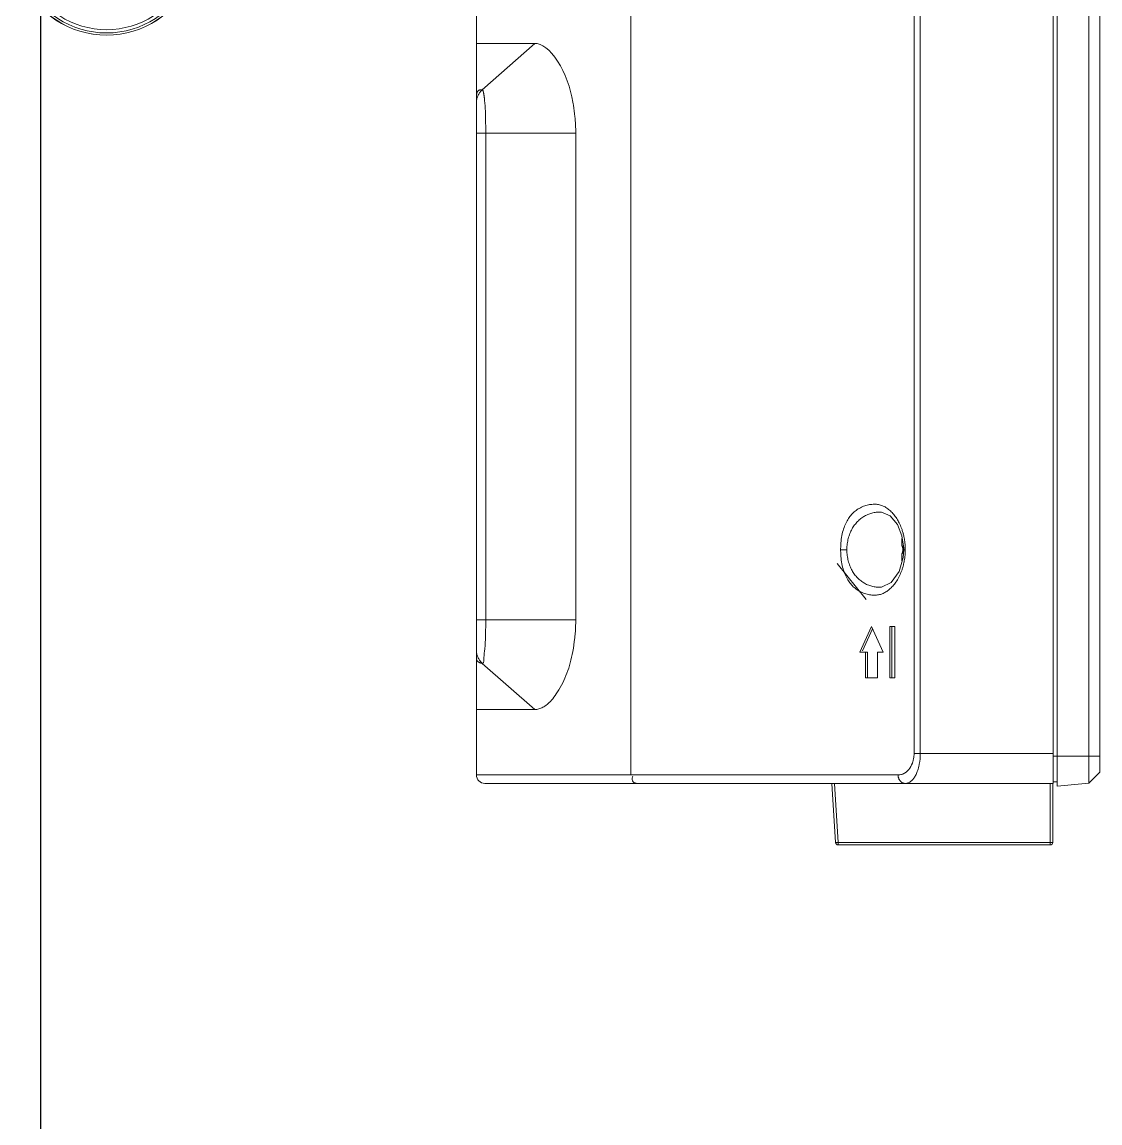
# Model space of a CAD drawing. Extents: x -382 to 1420, y -377 to 265.
# Drawn here: x 396.38 to 401.34, y 134.54 to 139.61 of the extents above; entities that cross this region are included whole.
import ezdxf

# ---------------------------------------------------------------- set-up
doc = ezdxf.new("R2010")
doc.units = 0
doc.header["$MEASUREMENT"] = 0
for name, color, linetype in [('AV-Anno-Iden', 154, 'CONTINUOUS'), ('AV-Detl-Obje', 84, 'CONTINUOUS'), ('AV-Detl-Obje-Brkt', 202, 'CONTINUOUS'), ('AV-Elev-Wall', 160, 'CONTINUOUS')]:
    doc.layers.add(name, color=color, linetype=linetype)

# ---------------------------------------------------------------- blocks, each defined once
blk = doc.blocks.new('A$C42D23839')
at = {"layer": 'AV-Detl-Obje-Brkt', "linetype": 'Continuous', "lineweight": 15}
for radius, start, end in [(0.4247, 203.414, 336.586), (0.4244, 203.414, 336.586), (0.4144, 204.1759, 335.8241), (0.3994, 204.5433, 335.4567)]:
    blk.add_arc((1.7046, 0.3933), radius, start, end, dxfattribs=at)
blk = doc.blocks.new('A$C90a6f177')
at = {"layer": 'AV-Detl-Obje', "lineweight": 0}
for points in [[(0.0001, 0.3361), (0.0001, 33.0358), (0.0519, 33.0876)], [(0.0519, 33.0876), (0.0519, 0.2844), (0.0001, 0.3361)], [(0.197, 33.1003), (0.197, 0.2717), (0.0519, 0.2844)], [(0.2166, 33.0806), (0.2166, 0.2913), (0.1969, 0.2913)], [(0.8571, 0.4212), (0.8571, 32.8761), (0.8577, 32.8849), (0.8579, 32.8928), (0.8576, 32.9014)], [(2.8739, 0.3229), (2.8739, 4.3745)], [(2.8471, 3.4804), (2.6055, 3.693), (2.754, 3.6931)], [(2.754, 3.6931), (2.8738, 3.693)], [(2.8738, 3.4567), (2.8738, 3.456), (2.8738, 3.4559), (2.8737, 3.4559), (2.8736, 3.4562), (2.8733, 3.4574), (2.8727, 3.461), (2.872, 3.4644), (2.8713, 3.4667), (2.8705, 3.4689), (2.8697, 3.4707), (2.8687, 3.4723), (2.8677, 3.4737), (2.8667, 3.4749), (2.8655, 3.4759), (2.8642, 3.4769), (2.8629, 3.4774), (2.8615, 3.478), (2.8597, 3.4785), (2.8576, 3.4789), (2.8549, 3.4792), (2.8515, 3.4796), (2.8491, 3.4799), (2.8472, 3.4803), (2.8498, 3.478), (2.8523, 3.4753), (2.8548, 3.4726), (2.857, 3.4696), (2.8594, 3.4664), (2.8615, 3.4632), (2.8634, 3.4599), (2.8654, 3.4563), (2.8662, 3.4545), (2.8677, 3.4509), (2.8691, 3.4473), (2.8704, 3.4434), (2.8715, 3.4396), (2.8724, 3.436), (2.8731, 3.4321), (2.8734, 3.4285), (2.8737, 3.4249), (2.8738, 3.4213)], [(2.4164, 3.2798), (2.4164, 1.0377)], [(0.9093, 1.3724), (0.9093, 1.3721), (0.909, 1.3711), (0.9089, 1.37), (0.9087, 1.3693), (0.9086, 1.3683), (0.9086, 1.3672), (0.9084, 1.3663), (0.9084, 1.3651), (0.9083, 1.364), (0.9083, 1.3632), (0.9083, 1.3621)], [(0.9089, 1.3635), (0.909, 1.3659), (0.9091, 1.3679), (0.9094, 1.3697), (0.9097, 1.3712), (0.91, 1.372)], [(0.9089, 1.3591), (0.9089, 1.3621), (0.9089, 1.364), (0.909, 1.3664), (0.9093, 1.3686), (0.9096, 1.3703), (0.9098, 1.3715), (0.91, 1.3719)], [(0.912, 1.3785), (0.9117, 1.3785), (0.9114, 1.3782), (0.9114, 1.378), (0.911, 1.3776), (0.9107, 1.3772), (0.9106, 1.3768), (0.9103, 1.3762), (0.9102, 1.3757), (0.9099, 1.3753), (0.9098, 1.3747), (0.9096, 1.3742), (0.9095, 1.3736)], [(0.9099, 1.372), (0.9104, 1.3734)], [(0.9102, 1.373), (0.9105, 1.3733), (0.9108, 1.3737), (0.9112, 1.3743), (0.9112, 1.3746), (0.9115, 1.3751), (0.9118, 1.3757), (0.9119, 1.3761), (0.912, 1.3767), (0.912, 1.3774), (0.912, 1.3779), (0.912, 1.3785)], [(0.9104, 1.3733), (0.9104, 1.3733)], [(0.912, 1.4154), (0.9117, 1.417)], [(0.9119, 1.3785), (0.9121, 1.3786), (0.9122, 1.3786), (0.9124, 1.3786), (0.9125, 1.3786), (0.9126, 1.3786), (0.9128, 1.3786), (0.9131, 1.3786), (0.9133, 1.3786), (0.9133, 1.3785), (0.9135, 1.3785), (0.9135, 1.398)], [(0.912, 1.4154), (0.912, 1.4154)], [(0.9128, 1.4105), (0.912, 1.4153)], [(0.9132, 1.4041), (0.9128, 1.4105)], [(0.9135, 1.398), (0.9132, 1.4041)], [(0.9072, 1.3241), (0.9047, 1.3606)], [(0.9257, 1.2602), (0.9072, 1.3241)], [(0.9083, 1.3621), (0.9083, 1.3591)], [(0.9089, 1.3621), (0.9087, 1.3621), (0.9086, 1.3621), (0.9084, 1.3621), (0.9083, 1.3621)], [(0.9083, 1.3591), (0.9083, 1.3582), (0.9083, 1.357), (0.9085, 1.356), (0.9085, 1.3556), (0.9085, 1.3545), (0.9086, 1.3532), (0.9087, 1.3521), (0.9089, 1.3509), (0.909, 1.3499), (0.9093, 1.3487), (0.9096, 1.3475)], [(0.9089, 1.3591), (0.9087, 1.3591), (0.9086, 1.3591), (0.9084, 1.3591), (0.9083, 1.3591)], [(0.9098, 1.3492), (0.9097, 1.3504), (0.9094, 1.3519), (0.9091, 1.3536), (0.909, 1.3556), (0.9088, 1.3578), (0.9088, 1.359)], [(0.9101, 1.3485), (0.9098, 1.3495), (0.9095, 1.3509), (0.9093, 1.3524), (0.909, 1.3546), (0.9088, 1.3571)], [(0.9089, 1.357), (0.9089, 1.3591)], [(0.9095, 1.3475), (0.9097, 1.3471), (0.9098, 1.3466), (0.91, 1.346), (0.9101, 1.3455), (0.9104, 1.3449), (0.9105, 1.3445), (0.9108, 1.3439), (0.9111, 1.3435), (0.9115, 1.343), (0.9118, 1.3428), (0.912, 1.3427)], [(0.912, 1.3427), (0.9121, 1.3427), (0.9123, 1.3425), (0.9124, 1.3425), (0.9125, 1.3425), (0.9127, 1.3425), (0.9128, 1.3425), (0.913, 1.3425), (0.9131, 1.3425), (0.9132, 1.3425), (0.9134, 1.3427), (0.9135, 1.3427)], [(0.9132, 1.317), (0.9135, 1.3231), (0.9135, 1.3427)], [(1.0085, 1.1879), (1.0132, 1.1875), (1.0178, 1.1875), (1.0224, 1.1875), (1.0271, 1.1878), (1.0318, 1.1882), (1.0367, 1.1889), (1.0415, 1.1897), (1.0464, 1.1907), (1.0513, 1.192), (1.0561, 1.1934), (1.0611, 1.195), (1.0659, 1.1968), (1.0709, 1.1988), (1.0756, 1.201), (1.0803, 1.2034), (1.085, 1.2059), (1.0885, 1.2078), (1.0929, 1.2107), (1.0974, 1.2136), (1.1015, 1.2168), (1.1058, 1.22), (1.1097, 1.2233), (1.1135, 1.2268), (1.1172, 1.2304), (1.1208, 1.2342), (1.1242, 1.2381), (1.1277, 1.2421), (1.1308, 1.2464), (1.1342, 1.2508), (1.1371, 1.2554), (1.1402, 1.26), (1.1428, 1.265), (1.1456, 1.27), (1.1479, 1.2752), (1.1504, 1.2804), (1.1526, 1.2858), (1.1547, 1.2914), (1.1567, 1.2971), (1.1585, 1.3029), (1.16, 1.3089), (1.1615, 1.3149), (1.1629, 1.3208), (1.1639, 1.3271), (1.1647, 1.3332), (1.1656, 1.3395), (1.1661, 1.3457), (1.1664, 1.3518), (1.1667, 1.3579), (1.1667, 1.3606), (1.1954, 1.3606)], [(0.912, 1.3058), (0.9128, 1.3106)], [(0.912, 1.3058), (0.912, 1.3058)], [(0.9124, 1.2683), (0.9125, 1.2679), (0.9149, 1.2614), (0.9173, 1.255), (0.9199, 1.2489), (0.9225, 1.2429), (0.9253, 1.2372), (0.9282, 1.2315), (0.9306, 1.2274), (0.9338, 1.222), (0.9371, 1.2168), (0.9404, 1.2117), (0.9441, 1.2068), (0.9477, 1.202), (0.9513, 1.1975), (0.955, 1.1932), (0.9589, 1.1892), (0.9627, 1.1852), (0.9667, 1.1814), (0.9707, 1.1781), (0.9746, 1.1746), (0.9788, 1.1717), (0.9828, 1.1686), (0.987, 1.166), (0.991, 1.1635), (0.9953, 1.1613)], [(0.9128, 1.3106), (0.9132, 1.317)], [(1.2121, 1.2974), (1.0775, 1.1314)], [(1.0076, 1.1879), (0.9619, 1.2096), (0.9257, 1.2603)], [(0.9684, 1.0063), (0.9459, 1.0063)], [(0.9459, 1.0063), (0.9459, 0.7701)], [(0.9588, 0.7701), (0.9588, 1.0063)], [(0.9684, 0.7701), (0.9684, 1.0063)], [(1.0533, 1.0063), (0.9989, 0.8881)], [(1.0484, 0.9957), (1.0951, 0.8945)], [(1.1076, 0.8882), (1.0533, 1.0064)], [(0.9989, 0.8882), (1.0249, 0.8882)], [(1.025, 0.8882), (1.025, 0.77)], [(1.0717, 0.7701), (1.0717, 0.8883)], [(1.0717, 0.8882), (1.1076, 0.8882)], [(1.0815, 0.7701), (1.0815, 0.8883)], [(2.6055, 0.6244), (2.8471, 0.837)], [(2.8674, 0.8455), (2.8658, 0.8442), (2.8642, 0.8428), (2.864, 0.8428), (2.8621, 0.8419), (2.86, 0.8407), (2.8599, 0.8407), (2.8579, 0.8399), (2.8558, 0.8391), (2.8536, 0.8384), (2.8515, 0.8378), (2.8493, 0.8374), (2.8471, 0.837)], [(2.8739, 0.8607), (2.8739, 0.8609), (2.8739, 0.8607), (2.8736, 0.8584), (2.8733, 0.8559), (2.8731, 0.8537), (2.8725, 0.852), (2.8722, 0.8514), (2.8719, 0.8507), (2.8714, 0.8495), (2.8707, 0.8484), (2.8697, 0.8475), (2.8686, 0.8465), (2.8674, 0.8455)], [(0.9459, 0.7701), (0.9684, 0.7701)], [(1.025, 0.7701), (1.0815, 0.7701)], [(2.754, 0.6243), (2.6055, 0.6244)], [(2.8739, 0.6244), (2.754, 0.6243)], [(0.0001, 0.4094), (0.2167, 0.4094)], [(0.2166, 0.4213), (0.857, 0.4213)], [(0.8984, 0.2835), (0.8961, 0.2836), (0.8936, 0.2839), (0.8909, 0.2843), (0.8884, 0.285), (0.8856, 0.286), (0.883, 0.2869), (0.8802, 0.2882), (0.8794, 0.2886), (0.8768, 0.2901), (0.874, 0.2919), (0.8713, 0.2937), (0.8687, 0.296), (0.8662, 0.2982), (0.8637, 0.3007), (0.8612, 0.3035), (0.859, 0.3062), (0.8566, 0.3094), (0.8544, 0.3128), (0.852, 0.3164), (0.8498, 0.3204), (0.8479, 0.3244), (0.8458, 0.3289), (0.8437, 0.3336), (0.8419, 0.3387), (0.84, 0.3442), (0.8381, 0.35), (0.8366, 0.356), (0.835, 0.3626), (0.8345, 0.3643)], [(0.9307, 0.3229), (0.9307, 0.3211), (0.9306, 0.3192), (0.9303, 0.3172), (0.93, 0.3151), (0.9296, 0.3133), (0.9296, 0.3131), (0.929, 0.3111), (0.9286, 0.3092), (0.9279, 0.3074), (0.9274, 0.3056), (0.9265, 0.3036)], [(2.1297, 0.2835), (2.1321, 0.2836), (2.1349, 0.2837), (2.1376, 0.2842), (2.14, 0.2847), (2.1424, 0.2853), (2.1443, 0.2861), (2.1461, 0.2868), (2.1478, 0.2878), (2.1493, 0.2889), (2.1506, 0.2901), (2.1518, 0.2914), (2.1528, 0.2926), (2.1538, 0.2943), (2.1546, 0.2961), (2.1553, 0.2979), (2.1557, 0.2998), (2.1561, 0.3021), (2.1561, 0.3022), (2.1563, 0.3043), (2.1563, 0.3064), (2.156, 0.3083), (2.1557, 0.3101), (2.1551, 0.3119), (2.1544, 0.3135), (2.1536, 0.315)], [(0.2293, 0.2835), (0.2293, 0)], [(0.9265, 0.3037), (0.9258, 0.3021), (0.9245, 0.2999), (0.9232, 0.2977), (0.9216, 0.2955), (0.92, 0.2937), (0.9182, 0.2919), (0.9164, 0.2902), (0.9144, 0.2888), (0.9134, 0.2881), (0.9114, 0.2869), (0.9093, 0.2859), (0.907, 0.2849), (0.9048, 0.2842), (0.9027, 0.2838), (0.9005, 0.2835), (0.8984, 0.2834)], [(1.2234, 0.2835), (1.2067, 0.0111)], [(1.2067, 0.0111), (1.2077, 0.0111), (1.2089, 0.011), (1.21, 0.011), (1.2113, 0.0108), (1.2115, 0.0108), (1.2128, 0.0108), (1.214, 0.0108), (1.2152, 0.0108), (1.2153, 0.0108), (1.2163, 0.011), (1.2177, 0.0108), (1.2182, 0.0108), (1.2185, 0.011), (1.2185, 0.0111), (1.2352, 0.2835)]]:
    blk.add_lwpolyline(points, dxfattribs=at)
for points in [[(0.2166, 33.0885), (0.2166, 0.2835), (2.8346, 0.2835, 0.414019), (2.8739, 0.3229), (0.9307, 0.3229), (0.9279, 0.3229), (0.9249, 0.3232), (0.9218, 0.3236), (0.9186, 0.3242), (0.9156, 0.3249), (0.9153, 0.325), (0.9122, 0.3258), (0.9093, 0.3269), (0.9064, 0.3282), (0.9036, 0.3296), (0.9008, 0.3311, -0.183723), (0.8623, 0.3853), (0.8614, 0.3885), (0.8605, 0.3921), (0.8597, 0.3956), (0.859, 0.3992), (0.8585, 0.4028), (0.8585, 0.4031), (0.8579, 0.4067), (0.8575, 0.4104), (0.8572, 0.4141), (0.8571, 0.4175), (0.8571, 0.4213)], [(0.8329, 0.3717, -0.043102), (0.8282, 0.4213), (0.8282, 32.8761), (0.8571, 32.8761), (1.7398, 31.2006), (1.811, 31.2006)], [(2.1619, 0.3229), (2.1619, 4.4975), (1.7398, 4.5719, 0.008485), (1.7487, 4.5775), (1.7555, 4.5818), (1.762, 4.5864), (1.7644, 4.5881), (1.771, 4.5927), (1.7771, 4.5972), (1.7828, 4.602), (1.7882, 4.6064), (1.7932, 4.6107), (1.798, 4.6152), (1.8024, 4.6196), (1.8069, 4.624), (1.807, 4.6243), (1.811, 4.628), (2.8088, 4.4521, -0.36414), (2.8739, 4.3745), (2.7929, 4.3887)], [(2.8738, 0.8961), (2.8737, 0.8925), (2.8734, 0.889), (2.8731, 0.8853), (2.8724, 0.8815), (2.8715, 0.8778), (2.8705, 0.8741), (2.8691, 0.8703), (2.8677, 0.8666), (2.8662, 0.863), (2.8654, 0.8612), (2.8634, 0.8576), (2.8615, 0.8543), (2.8594, 0.851), (2.857, 0.8478), (2.8548, 0.8448), (2.8523, 0.8421), (2.8498, 0.8396), (2.8472, 0.8371), (2.8461, 0.8369), (2.8451, 0.8369), (2.8447, 0.8371), (2.8442, 0.8372), (2.8437, 0.8376), (2.843, 0.8382), (2.8424, 0.839), (2.8419, 0.84), (2.8413, 0.8412), (2.8408, 0.8429), (2.8405, 0.845), (2.8402, 0.8476), (2.8399, 0.8511), (2.8398, 0.8557), (2.8398, 0.8586), (2.8395, 0.8655), (2.8391, 0.8722), (2.8386, 0.8786), (2.838, 0.8851), (2.837, 0.8921), (2.8366, 0.895), (2.8355, 0.9023), (2.8347, 0.9086), (2.8341, 0.9143), (2.8337, 0.9197, -0.010869), (2.8317, 0.9732, -0.006462), (2.8313, 1.0378), (2.8313, 3.2798, -0.005396), (2.8317, 3.3442, -0.007032), (2.8335, 3.3944, -0.015832), (2.8375, 3.4426), (2.8377, 3.4447), (2.8381, 3.4473), (2.8385, 3.4503), (2.8389, 3.4529), (2.8393, 3.4557), (2.8398, 3.4585), (2.8399, 3.4592), (2.8405, 3.4621), (2.8409, 3.4647), (2.8414, 3.4675), (2.843, 3.4733), (2.8431, 3.4741), (2.8434, 3.4748), (2.8437, 3.4756), (2.8439, 3.4763), (2.8442, 3.4772), (2.8446, 3.478), (2.845, 3.4788), (2.8453, 3.4792), (2.8459, 3.4798), (2.8462, 3.4802), (2.8467, 3.4804), (2.8471, 3.4804)], [(2.8739, 3.2798), (2.4164, 3.2798, -0.025681), (2.4202, 3.3568, -0.016067), (2.4271, 3.4086, -0.008806), (2.4297, 3.4221)], [(0.8976, 1.3606, -0.009998), (0.8977, 1.371, -0.018708), (0.9001, 1.3987, -0.027347), (0.9038, 1.4209, -0.018051), (0.9077, 1.4371, -0.02009), (0.9124, 1.4528), (0.9125, 1.4531), (0.9149, 1.4596), (0.9173, 1.466), (0.9198, 1.4721), (0.9224, 1.4781), (0.9253, 1.4838), (0.9281, 1.4895), (0.9303, 1.4932), (0.9334, 1.4986), (0.9367, 1.5039), (0.9402, 1.5089), (0.9436, 1.5138), (0.9473, 1.5186), (0.9509, 1.5232), (0.9547, 1.5275), (0.9585, 1.5315), (0.9622, 1.5356), (0.9663, 1.5393), (0.9703, 1.5428), (0.9742, 1.5461), (0.9784, 1.5492), (0.9824, 1.5522), (0.9866, 1.5549), (0.9906, 1.5574), (0.9948, 1.5597), (0.9987, 1.5616), (1.0028, 1.5633), (1.0069, 1.5648), (1.0112, 1.5662), (1.0157, 1.5674), (1.0204, 1.5683), (1.0253, 1.5691), (1.0301, 1.5697), (1.0351, 1.5699), (1.0403, 1.5701), (1.0455, 1.5699), (1.0509, 1.5695), (1.0564, 1.569), (1.0619, 1.5683), (1.0675, 1.5672), (1.073, 1.5658), (1.0787, 1.5642), (1.0844, 1.5626), (1.09, 1.5605), (1.0954, 1.5581), (1.0991, 1.5566), (1.1044, 1.554), (1.1096, 1.551), (1.1146, 1.5483), (1.1194, 1.5452), (1.124, 1.5419), (1.1284, 1.5385), (1.1327, 1.5348), (1.1369, 1.531), (1.1411, 1.5272), (1.145, 1.5229), (1.1487, 1.5185), (1.1525, 1.514), (1.1559, 1.5092), (1.1594, 1.5042), (1.1626, 1.499), (1.1658, 1.4934), (1.1689, 1.4877), (1.1718, 1.4817), (1.1745, 1.4756), (1.177, 1.4692), (1.1795, 1.4626), (1.1819, 1.4556), (1.184, 1.4484), (1.1861, 1.4411), (1.1879, 1.4336), (1.1894, 1.4255), (1.1909, 1.4176), (1.1923, 1.4091), (1.1933, 1.4005), (1.1943, 1.3918), (1.1948, 1.3829), (1.1952, 1.3737), (1.1954, 1.3645), (1.1954, 1.3606), (1.1954, 1.357), (1.1952, 1.3477), (1.1948, 1.3385), (1.1943, 1.3297), (1.1934, 1.3209), (1.1923, 1.3124), (1.1911, 1.304), (1.1895, 1.2959), (1.188, 1.288), (1.1862, 1.2804), (1.1841, 1.273), (1.182, 1.2658), (1.1797, 1.2588), (1.1773, 1.2522), (1.1747, 1.2458), (1.1719, 1.2395), (1.169, 1.2337), (1.1659, 1.228), (1.1629, 1.2224), (1.1596, 1.2172), (1.1561, 1.2122), (1.1526, 1.2074), (1.1489, 1.2029), (1.1451, 1.1986), (1.1412, 1.1943), (1.1371, 1.1902), (1.1329, 1.1865), (1.1287, 1.1829), (1.1243, 1.1794), (1.1197, 1.1761), (1.1148, 1.173), (1.1098, 1.1701), (1.1047, 1.1673), (1.0994, 1.1647), (1.0958, 1.1631), (1.0904, 1.1608), (1.0848, 1.1587), (1.0791, 1.157), (1.0734, 1.1554), (1.0679, 1.154), (1.0623, 1.1529), (1.0568, 1.1522), (1.0514, 1.1515), (1.046, 1.1512), (1.0407, 1.1511), (1.0355, 1.1511), (1.0305, 1.1515), (1.0257, 1.1519), (1.021, 1.1526), (1.0162, 1.1536), (1.0118, 1.1547), (1.0075, 1.1561), (1.0033, 1.1577), (0.9991, 1.1593), (0.9953, 1.1612)], [(1.1667, 1.3606), (1.1667, 1.3631), (1.1665, 1.3692), (1.1662, 1.3754), (1.1656, 1.3817), (1.1648, 1.3879), (1.164, 1.3941), (1.1628, 1.4003), (1.1616, 1.4063), (1.1601, 1.4122), (1.1585, 1.4182), (1.1566, 1.4241), (1.1548, 1.4296), (1.1527, 1.4353), (1.1503, 1.4407), (1.148, 1.446), (1.1455, 1.4511), (1.1428, 1.4561), (1.1401, 1.461), (1.1372, 1.4657), (1.1341, 1.4703), (1.1309, 1.4747), (1.1276, 1.4789), (1.1242, 1.4831), (1.1209, 1.487), (1.1172, 1.4907), (1.1135, 1.4943), (1.1098, 1.4978), (1.1058, 1.5011), (1.1016, 1.5043), (1.0974, 1.5074), (1.0928, 1.5104), (1.0884, 1.5132), (1.0851, 1.5153), (1.0803, 1.5178), (1.0755, 1.5202), (1.0708, 1.5224), (1.0659, 1.5243), (1.0612, 1.5261), (1.0562, 1.5278), (1.0513, 1.5292), (1.0463, 1.5303), (1.0415, 1.5314), (1.0367, 1.5322), (1.0319, 1.5329), (1.0272, 1.5334), (1.0224, 1.5336), (1.0177, 1.5336), (1.0131, 1.5335), (1.0077, 1.5332), (0.9677, 1.5161), (0.9338, 1.4765), (0.9129, 1.4247), (0.9048, 1.3682), (0.9048, 1.3606), (0.8976, 1.3606, 0.009856), (0.8979, 1.3497, 0.023429), (0.9001, 1.3225, 0.009403), (0.902, 1.31, 0.010302), (0.9039, 1.3003, 0.018051), (0.9064, 1.2892)], [(2.6055, 0.6244), (2.6008, 0.6246), (2.596, 0.625), (2.5912, 0.6258), (2.5866, 0.6268), (2.5819, 0.6282), (2.5772, 0.6299), (2.5724, 0.6318), (2.5677, 0.6343), (2.5627, 0.6371), (2.558, 0.64), (2.5531, 0.6435), (2.5481, 0.6474), (2.5433, 0.6517), (2.5381, 0.6564), (2.533, 0.6617), (2.5277, 0.6674), (2.5224, 0.6737), (2.517, 0.6806), (2.5116, 0.6881), (2.5059, 0.6961), (2.5002, 0.7051), (2.4943, 0.7149), (2.4941, 0.7151), (2.4879, 0.7258), (2.482, 0.7365), (2.4763, 0.7475), (2.4711, 0.7585), (2.4661, 0.7694), (2.4615, 0.7807), (2.457, 0.7919), (2.4526, 0.8035), (2.4487, 0.8151), (2.4451, 0.8271), (2.4415, 0.8393), (2.4383, 0.8518), (2.4351, 0.8647), (2.4323, 0.878), (2.4295, 0.8919), (2.4272, 0.9062), (2.425, 0.9214), (2.4229, 0.9375), (2.4209, 0.9546), (2.4203, 0.9588, -0.013448), (2.4167, 1.0138, -0.004335), (2.4164, 1.0378), (2.8739, 1.0378)], [(0.2175, 0.0118), (0.2176, 0.0118), (0.2176, 0.0117), (0.2179, 0.0115), (0.2184, 0.0115), (0.2197, 0.0115), (0.22, 0.0115), (0.2209, 0.0114), (0.2212, 0.0112), (0.2223, 0.0112), (0.2236, 0.0112), (0.2248, 0.0112), (0.2258, 0.0111), (0.2269, 0.0111), (0.2282, 0.0111), (0.2293, 0.0111), (1.2067, 0.0111), (1.2067, 0), (0.2293, 0, -0.414706), (0.2175, 0.0118), (0.2175, 0.2835)]]:
    blk.add_lwpolyline(points, format="xyb", dxfattribs=at)
blk.add_lwpolyline([(0.9104, 1.3477), (0.9104, 1.3478), (0.9101, 1.3485, -0.189869)], format="xyb", close=True, dxfattribs=at)
for centre, radius, start, end in [((2.8548, 3.4684), 0.0128, 157.6199, 171.8699), ((1.0001, 1.4093), 0.0965, 163.2956, 166.4564), ((1.0663, 1.2962), 0.1542, 172.959, 174.3606)]:
    blk.add_arc(centre, radius, start, end, dxfattribs=at)
blk.add_ellipse((2.5426, 3.4812), major_axis=(0.0733, 0.2095), ratio=0.431951, start_param=0.109433, end_param=2.003262, dxfattribs=at)
for points in [[(0.9095, 1.3736), (0.9094, 1.3732), (0.9094, 1.3728), (0.9093, 1.3723)], [(0.9099, 1.3718), (0.9122, 1.3734), (0.9134, 1.3757), (0.9134, 1.3785)], [(0.912, 1.4154), (0.912, 1.4159), (0.9119, 1.4165), (0.9117, 1.417)], [(0.9128, 1.4101), (0.9125, 1.4119), (0.9124, 1.4135), (0.912, 1.4153)], [(0.9132, 1.4042), (0.9132, 1.4062), (0.9129, 1.408), (0.9128, 1.4101)], [(0.9132, 1.4042), (0.9133, 1.4022), (0.9135, 1.4001), (0.9135, 1.398)], [(0.9135, 1.3427), (0.9135, 1.3454), (0.9121, 1.3478), (0.91, 1.3493)], [(0.9135, 1.3231), (0.9135, 1.3212), (0.9133, 1.3192), (0.9133, 1.3173)], [(0.9063, 1.2892), (0.9067, 1.2874), (0.9073, 1.2858), (0.9077, 1.284)], [(0.9076, 1.2839), (0.9092, 1.2787), (0.9106, 1.2735), (0.9124, 1.2684)], [(0.912, 1.3058), (0.9121, 1.3062), (0.9121, 1.3066), (0.9123, 1.307)], [(0.9123, 1.307), (0.9125, 1.3085), (0.9127, 1.3099), (0.9128, 1.3113)], [(0.9132, 1.3151), (0.9132, 1.3158), (0.9132, 1.3165), (0.9133, 1.3174)], [(0.8329, 0.3717), (0.8335, 0.3691), (0.8339, 0.3667), (0.8346, 0.3642)], [(1.2067, 0), (1.2129, 0), (1.2182, 0.0049), (1.2185, 0.0111)]]:
    blk.add_open_spline(points, degree=3, dxfattribs=at)

msp = doc.modelspace()

# ---------------------------------------------------------------- linework, layer by layer
at = {"layer": 'AV-Elev-Wall'}
msp.add_line((396.46343, 90.21409), (396.46343, 199.21409), dxfattribs=at)

# ---------------------------------------------------------------- block references
at = {"layer": 'AV-Anno-Iden', "xscale": -1}
msp.add_blockref('A$C42D23839', (398.47045, 139.58032), dxfattribs=at)
at = {"layer": 'AV-Detl-Obje', "lineweight": 0, "xscale": -1}
msp.add_blockref('A$C90a6f177', (401.34448, 135.81739), dxfattribs=at)

doc.saveas('drawing.dxf')
